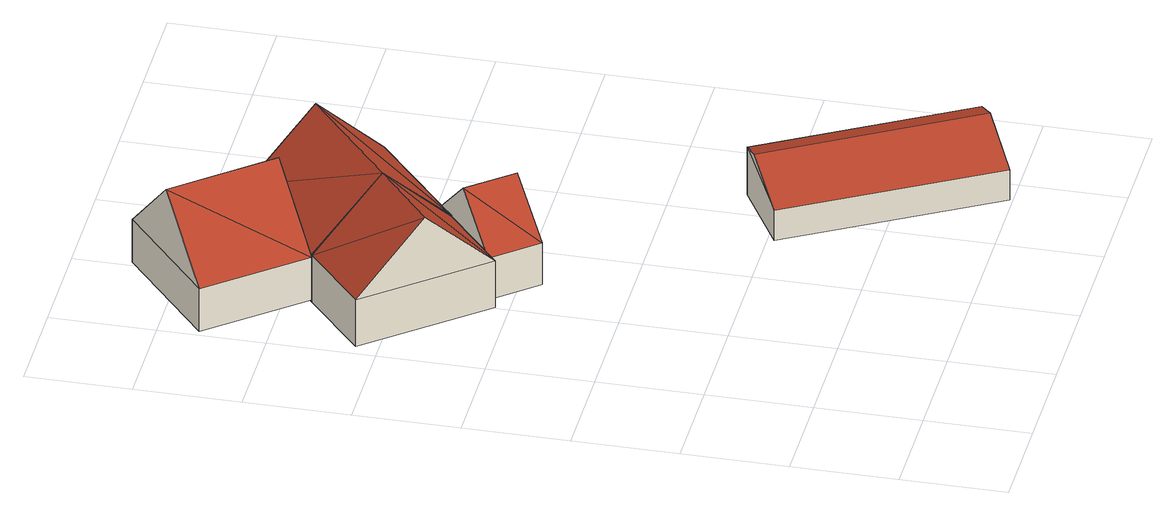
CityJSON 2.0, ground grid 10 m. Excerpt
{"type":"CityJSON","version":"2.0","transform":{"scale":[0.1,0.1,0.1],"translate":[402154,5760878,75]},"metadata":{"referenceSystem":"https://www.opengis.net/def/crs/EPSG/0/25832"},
"CityObjects":{
"building1":{"type":"Building","attributes":{"Gemeindeschluessel":"05515000","Geometrietyp2DReferenz":"3000","function":"31001_1000","roofType":"5000","measuredHeight":11.59},"address":[{"country":"Germany","locality":"Münster","thoroughfareNumber":"463a","thoroughfareName":"Steinfurter Straße"}],"geometry":[{"type":"Solid","lod":"2","boundaries":[[[[0,1,2,3]],[[4,5,1,0]],[[6,7,5,4]],[[3,2,7,6]],[[8,9,3]],[[3,6,8]],[[4,0,9]],[[9,8,4]],[[4,8,6]],[[3,9,0]],[[1,5,7,2]]]],"semantics":{"surfaces":[{"type":"WallSurface"},{"type":"RoofSurface"},{"type":"GroundSurface"}],"values":[[0,0,0,0,1,1,1,1,0,0,2]]}}]},
"building2":{"type":"Building","attributes":{"Gemeindeschluessel":"05515000","Geometrietyp2DReferenz":"3000","function":"31001_1000","roofType":"3100","measuredHeight":11.46},"address":[{"country":"Germany","locality":"Münster","thoroughfareNumber":"463","thoroughfareName":"Steinfurter Straße"}],"geometry":[{"type":"Solid","lod":"2","boundaries":[[[[10,11,12,13]],[[14,15,11,10]],[[16,17,15,14]],[[13,12,17,16]],[[10,18,14]],[[16,19,13]],[[13,19,18]],[[18,10,13]],[[19,16,14]],[[14,18,19]],[[11,15,17,12]]]],"semantics":{"surfaces":[{"type":"WallSurface"},{"type":"RoofSurface"},{"type":"GroundSurface"}],"values":[[0,0,0,0,0,0,1,1,1,1,2]]}}]},
"building3":{"type":"Building","attributes":{"Gemeindeschluessel":"05515000","Geometrietyp2DReferenz":"3000","function":"31001_2700","roofType":"5000","measuredHeight":9.15},"geometry":[{"type":"Solid","lod":"2","boundaries":[[[[20,21,22,23]],[[24,25,21,20]],[[26,27,25,24]],[[23,22,27,26]],[[26,28,29]],[[29,23,26]],[[28,24,20]],[[20,29,28]],[[23,29,20]],[[24,28,26]],[[21,25,27,22]]]],"semantics":{"surfaces":[{"type":"WallSurface"},{"type":"RoofSurface"},{"type":"GroundSurface"}],"values":[[0,0,0,0,1,1,1,1,0,0,2]]}}]},
"building4":{"type":"Building","attributes":{"Gemeindeschluessel":"05515000","Geometrietyp2DReferenz":"3000","function":"31001_2700","roofType":"5000","measuredHeight":11.63},"geometry":[{"type":"Solid","lod":"2","boundaries":[[[[30,31,32,33]],[[34,21,31,30]],[[35,1,21,34]],[[36,2,1,35]],[[33,32,2,36]],[[9,37,33]],[[33,36,9]],[[35,34,30,37]],[[37,9,35]],[[9,36,35]],[[37,30,33]],[[31,21,1,2,32]]]],"semantics":{"surfaces":[{"type":"WallSurface"},{"type":"RoofSurface"},{"type":"GroundSurface"}],"values":[[0,0,0,0,0,1,1,1,1,0,0,2]]}}]},
"building5":{"type":"Building","attributes":{"Gemeindeschluessel":"05515000","Geometrietyp2DReferenz":"3000","function":"31001_2700","roofType":"5000","measuredHeight":5.71},"geometry":[{"type":"Solid","lod":"2","boundaries":[[[[38,39,40,41]],[[42,43,39,38]],[[44,45,43,42]],[[41,40,45,44]],[[46,47,44,42]],[[38,41,47,46]],[[38,46,42]],[[44,47,41]],[[39,43,45,40]]]],"semantics":{"surfaces":[{"type":"WallSurface"},{"type":"RoofSurface"},{"type":"GroundSurface"}],"values":[[0,0,0,0,1,1,0,0,2]]}}]}
},
"vertices":[
[165,467,54],[165,467,5],[75,575,5],[75,575,54],[101,413,54],[101,413,5],[11,521,54],[11,521,5],[56,467,121],[120,520,121],
[2,662,52],[2,662,7],[75,575,7],[75,575,52],[102,745,52],[102,745,7],[175,657,52],[175,657,7],[52,703,121],[125,616,121],
[184,483,49],[184,483,5],[112,422,5],[112,422,49],[219,440,49],[219,440,5],[147,380,49],[147,380,5],[184,411,96],[149,453,96],
[263,550,55],[263,550,5],[175,657,5],[175,657,55],[184,483,55],[165,467,55],[75,575,55],[220,603,121],
[445,44,54],[445,44,4],[334,234,4],[334,234,54],[375,3,36],[375,3,4],[264,194,36],[264,194,4],[425,32,61],[313,223,61]
]}
